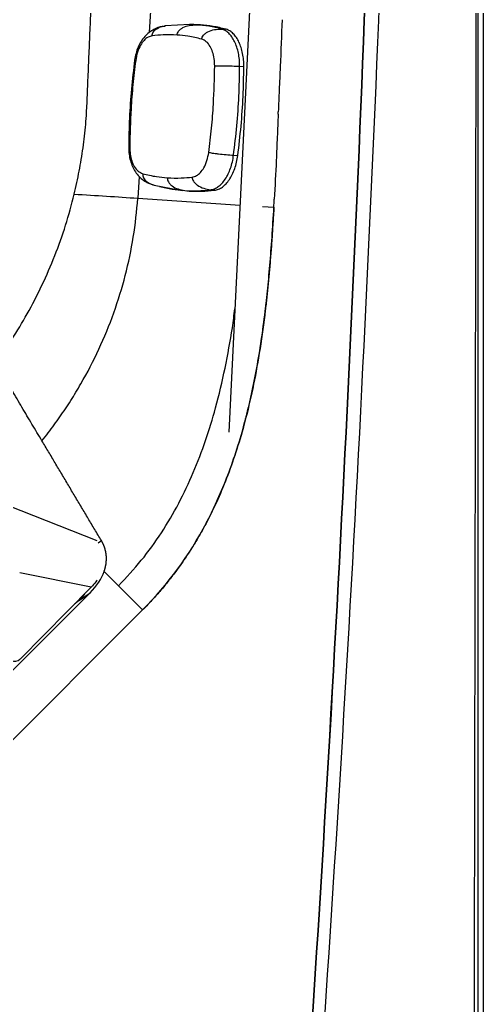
# Model space of a CAD drawing. Extents: x 398 to 508, y 623 to 782.
# Drawn here: x 501.3 to 508.08, y 651.51 to 665.93 of the extents above; entities that cross this region are included whole.
import ezdxf

# ---------------------------------------------------------------- set-up
doc = ezdxf.new("R2010")
doc.units = 0
doc.header["$MEASUREMENT"] = 0
doc.layers.add('GEOMETRY', color=2, linetype='Continuous', lineweight=25)

msp = doc.modelspace()

# ---------------------------------------------------------------- linework, layer by layer
at = {"layer": 'GEOMETRY'}
for p, q in [((508.077, 731.723), (508.077, 646.519)), ((504.996, 672.977), (504.356, 659.895)), ((503.21, 666.066), (503.188, 665.747)), ((503.422, 665.843), (503.409, 665.84)), ((503.782, 665.863), (503.422, 665.843)), ((503.878, 665.859), (503.78, 665.861)), ((503.842, 665.862), (503.781, 665.863)), ((503.939, 665.858), (503.841, 665.86)), ((503.878, 665.859), (503.939, 665.858)), ((504.248, 665.798), (504.308, 665.797)), ((504.316, 665.795), (504.308, 665.797)), ((504.505, 665.602), (504.506, 665.585)), ((504.513, 665.252), (504.575, 665.248)), ((505.077, 664.55), (505.078, 664.587)), ((505.077, 664.55), (505.078, 664.587)), ((504.424, 663.95), (504.486, 663.945)), ((503.044, 663.639), (503.022, 663.322)), ((503.25, 663.516), (503.263, 663.512)), ((503.263, 663.512), (503.617, 663.443)), ((503.615, 663.445), (503.712, 663.434)), ((503.615, 663.443), (503.676, 663.436)), ((503.676, 663.438), (503.773, 663.427)), ((503.712, 663.434), (503.773, 663.427)), ((504.087, 663.444), (504.147, 663.437)), ((504.144, 663.437), (504.147, 663.437)), ((503.022, 663.322), (504.519, 663.22)), ((504.845, 663.2), (505.014, 663.191)), ((501.127, 658.826), (502.425, 658.309)), ((502.444, 658.277), (502.49, 658.31)), ((502.531, 657.859), (502.741, 657.649)), ((502.34, 657.628), (501.296, 657.838)), ((501.3, 656.576), (502.34, 657.628)), ((502.741, 657.649), (503.094, 657.296)), ((496.451, 651.673), (502.325, 657.547)), ((502.171, 657.438), (502.325, 657.547)), ((496.702, 650.904), (503.094, 657.296))]:
    msp.add_line(p, q, dxfattribs=at)
at = {"layer": 'GEOMETRY', "flags": 128}
for points in [[(504.373, 663.626), (504.37, 663.607), (504.368, 663.603)], [(502.244, 657.531), (502.235, 657.517), (502.171, 657.438)]]:
    msp.add_lwpolyline(points, dxfattribs=at)
at = {"layer": 'GEOMETRY'}
for centre, major_axis, ratio, start_param, end_param in [((501.117, 657.895), (1.44, 0.221), 0.581848, 5.612671, 5.984078), ((501.226, 656.64), (0.0954, 0.0422), 0.924573, 3.807119, 5.114143)]:
    msp.add_ellipse(centre, major_axis=major_axis, ratio=ratio, start_param=start_param, end_param=end_param, dxfattribs=at)
for points, knots in [([(508.003, 646.519), (508.003, 646.547), (508.003, 646.575), (508.003, 646.63), (508.003, 646.713), (508.003, 646.907), (508.003, 647.296), (508.003, 648.072), (508.003, 649.625), (508.003, 650.957), (508.003, 653.619), (508.003, 655.394), (508.002, 660.72), (508.002, 664.27), (508.001, 674.92), (508.001, 682.021), (508.001, 696.221), (508.001, 703.322), (508.002, 713.972), (508.002, 717.522), (508.003, 722.848), (508.003, 724.623), (508.003, 727.285), (508.003, 728.617), (508.003, 730.17), (508.003, 730.946), (508.003, 731.335), (508.003, 731.529), (508.003, 731.612), (508.003, 731.668), (508.003, 731.695), (508.003, 731.723)], [0, 0, 0, 0, 0.000977, 0.000977, 0.001953, 0.003906, 0.007812, 0.015625, 0.03125, 0.0625, 0.0625, 0.125, 0.125, 0.25, 0.25, 0.5, 0.5, 0.75, 0.75, 0.875, 0.875, 0.9375, 0.9375, 0.96875, 0.984375, 0.992187, 0.996094, 0.998047, 0.999023, 0.999023, 1, 1, 1, 1]), ([(508.003, 646.519), (508.003, 646.547), (508.003, 646.575), (508.003, 646.63), (508.003, 646.713), (508.003, 646.907), (508.003, 647.296), (508.003, 648.072), (508.003, 649.625), (508.003, 650.957), (508.003, 653.619), (508.003, 655.394), (508.002, 660.72), (508.002, 664.27), (508.001, 674.92), (508.001, 682.021), (508.001, 696.221), (508.001, 703.322), (508.002, 713.972), (508.002, 717.522), (508.003, 722.848), (508.003, 724.623), (508.003, 727.285), (508.003, 728.617), (508.003, 730.17), (508.003, 730.946), (508.003, 731.335), (508.003, 731.529), (508.003, 731.612), (508.003, 731.668), (508.003, 731.695), (508.003, 731.723)], [0, 0, 0, 0, 0.000977, 0.000977, 0.001953, 0.003906, 0.007812, 0.015625, 0.03125, 0.0625, 0.0625, 0.125, 0.125, 0.25, 0.25, 0.5, 0.5, 0.75, 0.75, 0.875, 0.875, 0.9375, 0.9375, 0.96875, 0.984375, 0.992187, 0.996094, 0.998047, 0.999023, 0.999023, 1, 1, 1, 1]), ([(507.93, 731.67), (507.93, 731.666), (507.93, 731.663), (507.93, 731.656), (507.93, 731.646), (507.93, 731.621), (507.93, 731.573), (507.93, 731.476), (507.931, 731.282), (507.932, 730.894), (507.934, 730.119), (507.937, 728.567), (507.94, 727.238), (507.946, 724.578), (507.95, 722.806), (507.96, 717.487), (507.966, 713.941), (507.974, 706.85), (507.977, 703.304), (507.981, 696.213), (507.982, 692.667), (507.982, 685.575), (507.981, 682.03), (507.977, 674.938), (507.974, 671.392), (507.966, 664.301), (507.96, 660.755), (507.947, 653.664), (507.939, 650.118), (507.93, 646.572)], [0, 0, 0, 0, 0.000122, 0.000122, 0.000244, 0.000488, 0.000977, 0.001953, 0.003906, 0.007813, 0.015625, 0.03125, 0.0625, 0.0625, 0.125, 0.125, 0.25, 0.25, 0.375, 0.375, 0.5, 0.5, 0.625, 0.625, 0.75, 0.75, 0.875, 0.875, 1, 1, 1, 1]), ([(507.93, 731.67), (507.93, 731.666), (507.93, 731.663), (507.93, 731.656), (507.93, 731.646), (507.93, 731.621), (507.93, 731.573), (507.93, 731.476), (507.931, 731.282), (507.932, 730.894), (507.934, 730.119), (507.937, 728.567), (507.94, 727.238), (507.946, 724.578), (507.95, 722.806), (507.96, 717.487), (507.966, 713.941), (507.974, 706.85), (507.977, 703.304), (507.981, 696.213), (507.982, 692.667), (507.982, 685.575), (507.981, 682.03), (507.977, 674.938), (507.974, 671.392), (507.966, 664.301), (507.96, 660.755), (507.947, 653.664), (507.939, 650.118), (507.93, 646.572)], [0, 0, 0, 0, 0.000122, 0.000122, 0.000244, 0.000488, 0.000977, 0.001953, 0.003906, 0.007813, 0.015625, 0.03125, 0.0625, 0.0625, 0.125, 0.125, 0.25, 0.25, 0.375, 0.375, 0.5, 0.5, 0.625, 0.625, 0.75, 0.75, 0.875, 0.875, 1, 1, 1, 1]), ([(505.385, 648.481), (505.623, 651.863), (505.829, 655.246), (506.181, 662.014), (506.326, 665.399), (506.557, 672.172), (506.643, 675.559), (506.729, 680.642), (506.75, 682.337), (506.778, 685.726), (506.786, 687.421), (506.786, 692.506), (506.757, 695.896), (506.672, 700.98), (506.636, 702.674), (506.55, 706.063), (506.499, 707.757), (506.326, 712.839), (506.181, 716.226), (505.917, 721.304), (505.822, 722.996), (505.615, 726.38), (505.504, 728.071), (505.385, 729.762)], [0, 0, 0, 0, 0.125, 0.125, 0.25, 0.25, 0.375, 0.375, 0.4375, 0.4375, 0.5, 0.5, 0.625, 0.625, 0.6875, 0.6875, 0.75, 0.75, 0.875, 0.875, 0.9375, 0.9375, 1, 1, 1, 1]), ([(505.385, 729.762), (505.86, 722.998), (506.211, 716.227), (506.557, 706.064), (506.643, 702.674), (506.757, 695.896), (506.786, 692.506), (506.786, 685.726), (506.757, 682.336), (506.643, 675.559), (506.557, 672.172), (506.21, 662.013), (505.861, 655.244), (505.385, 648.481)], [0.222142, 0.222142, 0.222142, 0.222142, 0.737632, 0.737632, 0.995377, 0.995377, 1.253122, 1.253122, 1.510867, 1.510867, 1.768612, 1.768612, 2.284102, 2.284102, 2.284102, 2.284102]), ([(505.557, 648.469), (505.803, 651.851), (506.018, 655.235), (506.385, 662.005), (506.537, 665.391), (506.778, 672.165), (506.868, 675.554), (506.957, 680.638), (506.979, 682.334), (507.009, 685.724), (507.016, 687.42), (507.016, 692.507), (506.987, 695.898), (506.897, 700.984), (506.86, 702.679), (506.77, 706.069), (506.718, 707.764), (506.537, 712.847), (506.385, 716.235), (506.11, 721.314), (506.01, 723.007), (505.795, 726.391), (505.68, 728.083), (505.557, 729.774)], [0, 0, 0, 0, 0.125, 0.125, 0.25, 0.25, 0.375, 0.375, 0.4375, 0.4375, 0.5, 0.5, 0.625, 0.625, 0.6875, 0.6875, 0.75, 0.75, 0.875, 0.875, 0.9375, 0.9375, 1, 1, 1, 1]), ([(505.557, 648.469), (505.803, 651.851), (506.018, 655.235), (506.385, 662.005), (506.537, 665.391), (506.778, 672.165), (506.868, 675.554), (506.987, 682.333), (507.016, 685.725), (507.016, 692.507), (506.987, 695.898), (506.868, 702.679), (506.778, 706.069), (506.537, 712.847), (506.385, 716.235), (506.018, 723.007), (505.803, 726.392), (505.557, 729.774)], [0, 0, 0, 0, 0.258278, 0.258278, 0.516555, 0.516555, 0.774833, 0.774833, 1.033111, 1.033111, 1.291388, 1.291388, 1.549666, 1.549666, 1.807944, 1.807944, 2.066221, 2.066221, 2.066221, 2.066221]), ([(502.28, 664.707), (502.281, 664.72), (502.284, 664.791), (502.289, 664.919), (502.299, 665.148), (502.311, 665.436), (502.325, 665.78), (502.335, 666.01), (502.339, 666.125)], [0, 0, 0, 0, 0.0143428, 0.0768428, 0.1393428, 0.2643428, 0.3893428, 0.5143428, 0.5143428, 0.5143428, 0.5143428]), ([(505.135, 665.934), (505.125, 665.706), (505.111, 665.363), (505.092, 664.914), (505.083, 664.693), (505.078, 664.587)], [0.0001095, 0.0001095, 0.0001095, 0.0001095, 0.25, 0.375, 0.4912779, 0.4912779, 0.4912779, 0.4912779]), ([(505.135, 665.934), (505.125, 665.706), (505.111, 665.363), (505.092, 664.914), (505.083, 664.693), (505.078, 664.587)], [0.0001095, 0.0001095, 0.0001095, 0.0001095, 0.25, 0.375, 0.4912779, 0.4912779, 0.4912779, 0.4912779]), ([(503.395, 665.837), (503.376, 665.834), (503.328, 665.825), (503.258, 665.794), (503.186, 665.748), (503.122, 665.689), (503.069, 665.617), (503.026, 665.534), (502.994, 665.442), (502.983, 665.377), (502.977, 665.344)], [0, 0, 0, 0, 0.085963, 0.211881, 0.338176, 0.466032, 0.596348, 0.728038, 0.862056, 1, 1, 1, 1]), ([(503.234, 665.7), (503.235, 665.709), (503.237, 665.731), (503.253, 665.76), (503.278, 665.787), (503.327, 665.819), (503.377, 665.839), (503.415, 665.841), (503.422, 665.842)], [0, 0, 0, 0, 0.100307, 0.216628, 0.356659, 0.52294, 0.916898, 1, 1, 1, 1]), ([(503.598, 665.71), (503.6, 665.72), (503.603, 665.741), (503.621, 665.77), (503.648, 665.797), (503.699, 665.83), (503.778, 665.855), (503.844, 665.858), (503.878, 665.859)], [0, 0, 0, 0, 0.075048, 0.162077, 0.266843, 0.39125, 0.686, 1, 1, 1, 1]), ([(504.308, 665.797), (504.247, 665.811), (504.125, 665.841), (504.001, 665.852), (503.939, 665.858)], [0, 0, 0, 0, 0.499999, 1, 1, 1, 1]), ([(503.957, 665.65), (503.96, 665.66), (503.965, 665.681), (503.985, 665.71), (504.013, 665.737), (504.067, 665.769), (504.147, 665.794), (504.214, 665.797), (504.248, 665.798)], [0, 0, 0, 0, 0.075049, 0.162076, 0.266841, 0.391246, 0.685996, 1, 1, 1, 1]), ([(504.513, 665.252), (504.512, 665.285), (504.511, 665.352), (504.496, 665.447), (504.473, 665.536), (504.441, 665.616), (504.401, 665.684), (504.355, 665.737), (504.304, 665.778), (504.267, 665.791), (504.248, 665.798)], [0, 0, 0, 0, 0.125614, 0.249921, 0.374322, 0.500224, 0.626008, 0.750296, 0.874495, 1, 1, 1, 1]), ([(504.575, 665.248), (504.574, 665.281), (504.572, 665.346), (504.558, 665.441), (504.535, 665.529), (504.505, 665.608), (504.466, 665.676), (504.421, 665.731), (504.371, 665.773), (504.334, 665.787), (504.316, 665.795)], [0, 0, 0, 0, 0.125117, 0.250217, 0.375217, 0.500028, 0.624818, 0.749795, 0.874889, 1, 1, 1, 1]), ([(503.234, 665.7), (503.213, 665.694), (503.172, 665.684), (503.113, 665.635), (503.059, 665.562), (503.015, 665.461), (502.999, 665.378), (502.992, 665.337)], [0, 0, 0, 0, 0.186661, 0.373374, 0.560001, 0.780011, 1, 1, 1, 1]), ([(503.598, 665.71), (503.53, 665.712), (503.409, 665.717), (503.287, 665.705), (503.234, 665.7)], [0, 0, 0, 0, 0.559986, 1, 1, 1, 1]), ([(503.957, 665.65), (503.891, 665.666), (503.772, 665.694), (503.651, 665.705), (503.598, 665.71)], [0, 0, 0, 0, 0.559986, 1, 1, 1, 1]), ([(504.148, 665.258), (504.146, 665.294), (504.143, 665.365), (504.12, 665.463), (504.082, 665.55), (504.027, 665.62), (503.981, 665.64), (503.957, 665.65)], [0, 0, 0, 0, 0.1868454, 0.373701, 0.5604087, 0.7802215, 1, 1, 1, 1]), ([(502.977, 665.344), (502.96, 665.203), (502.927, 664.92), (502.897, 664.493), (502.892, 664.209), (502.89, 664.067)], [0, 0, 0, 0, 0.333326, 0.666674, 1, 1, 1, 1]), ([(502.992, 665.337), (502.987, 665.338), (502.978, 665.341), (502.978, 665.343), (502.978, 665.344)], [0, 0, 0, 0, 0.524951, 1, 1, 1, 1]), ([(502.992, 665.337), (502.978, 665.22), (502.949, 664.985), (502.916, 664.562), (502.909, 664.258), (502.905, 664.072)], [0, 0, 0, 0, 0.280017, 0.560061, 1, 1, 1, 1]), ([(504.061, 663.993), (504.075, 664.11), (504.104, 664.345), (504.137, 664.768), (504.144, 665.072), (504.148, 665.258)], [0, 0, 0, 0, 0.280017, 0.560061, 1, 1, 1, 1]), ([(504.148, 665.258), (504.154, 665.259), (504.169, 665.26), (504.202, 665.261), (504.244, 665.261), (504.313, 665.261), (504.407, 665.258), (504.477, 665.254), (504.513, 665.252)], [0, 0, 0, 0, 0.0750544, 0.1620735, 0.2668246, 0.3912169, 0.6859633, 1, 1, 1, 1]), ([(504.424, 663.95), (504.441, 664.094), (504.476, 664.381), (504.505, 664.817), (504.511, 665.107), (504.513, 665.252)], [0, 0, 0, 0, 0.333331, 0.666669, 1, 1, 1, 1]), ([(504.486, 663.945), (504.503, 664.089), (504.537, 664.377), (504.567, 664.813), (504.572, 665.103), (504.575, 665.248)], [0, 0, 0, 0, 0.333338, 0.666662, 1, 1, 1, 1]), ([(502.093, 663.382), (502.12, 663.493), (502.169, 663.718), (502.225, 664.059), (502.257, 664.345), (502.273, 664.561), (502.278, 664.663), (502.28, 664.707)], [0.5143428, 0.5143428, 0.5143428, 0.5143428, 0.6393428, 0.7643428, 0.8893428, 0.9518428, 1, 1, 1, 1]), ([(505.077, 664.55), (505.072, 664.44), (505.063, 664.215), (505.045, 663.801), (505.031, 663.496), (505.02, 663.306)], [0.5046837, 0.5046837, 0.5046837, 0.5046837, 0.625, 0.75, 0.9580714, 0.9580714, 0.9580714, 0.9580714]), ([(505.077, 664.55), (505.072, 664.44), (505.063, 664.215), (505.045, 663.801), (505.031, 663.496), (505.02, 663.306)], [0.5046837, 0.5046837, 0.5046837, 0.5046837, 0.625, 0.75, 0.9580714, 0.9580714, 0.9580714, 0.9580714]), ([(502.89, 664.067), (502.891, 664.034), (502.893, 663.967), (502.913, 663.872), (502.943, 663.784), (502.987, 663.706), (503.041, 663.638), (503.107, 663.583), (503.172, 663.543), (503.218, 663.528), (503.237, 663.521)], [0, 0, 0, 0, 0.137664, 0.27147, 0.403017, 0.533279, 0.66118, 0.787617, 0.913782, 1, 1, 1, 1]), ([(502.891, 664.067), (502.891, 664.068), (502.891, 664.07), (502.9, 664.071), (502.905, 664.072)], [0, 0, 0, 0, 0.475049, 1, 1, 1, 1]), ([(502.905, 664.072), (502.907, 664.036), (502.91, 663.965), (502.933, 663.867), (502.971, 663.78), (503.026, 663.71), (503.072, 663.69), (503.096, 663.68)], [0, 0, 0, 0, 0.186845, 0.373701, 0.560409, 0.780222, 1, 1, 1, 1]), ([(503.82, 663.63), (503.84, 663.636), (503.882, 663.646), (503.94, 663.695), (503.994, 663.768), (504.038, 663.869), (504.054, 663.952), (504.061, 663.993)], [0, 0, 0, 0, 0.186661, 0.373374, 0.560001, 0.780011, 1, 1, 1, 1]), ([(504.061, 663.993), (504.068, 663.992), (504.082, 663.988), (504.115, 663.983), (504.156, 663.977), (504.225, 663.968), (504.319, 663.958), (504.388, 663.953), (504.424, 663.95)], [0, 0, 0, 0, 0.075054, 0.162074, 0.266824, 0.391217, 0.685963, 1, 1, 1, 1]), ([(504.087, 663.444), (504.107, 663.449), (504.145, 663.457), (504.201, 663.49), (504.255, 663.537), (504.303, 663.599), (504.346, 663.674), (504.381, 663.759), (504.408, 663.851), (504.419, 663.917), (504.424, 663.95)], [0, 0, 0, 0, 0.125505, 0.249704, 0.373992, 0.499776, 0.625678, 0.750079, 0.874386, 1, 1, 1, 1]), ([(504.147, 663.437), (504.166, 663.442), (504.205, 663.45), (504.262, 663.483), (504.315, 663.531), (504.364, 663.593), (504.407, 663.668), (504.442, 663.753), (504.469, 663.846), (504.48, 663.912), (504.486, 663.945)], [0, 0, 0, 0, 0.125114, 0.25021, 0.375201, 0.5, 0.624799, 0.74979, 0.874886, 1, 1, 1, 1]), ([(503.096, 663.68), (503.095, 663.67), (503.094, 663.649), (503.106, 663.617), (503.128, 663.587), (503.172, 663.549), (503.219, 663.523), (503.256, 663.515), (503.263, 663.513)], [0, 0, 0, 0, 0.1003058, 0.2166225, 0.3566476, 0.5229221, 0.9168692, 1, 1, 1, 1]), ([(503.096, 663.68), (503.162, 663.664), (503.281, 663.636), (503.402, 663.625), (503.455, 663.62)], [0, 0, 0, 0, 0.559986, 1, 1, 1, 1]), ([(503.455, 663.62), (503.523, 663.618), (503.644, 663.613), (503.766, 663.625), (503.82, 663.63)], [0, 0, 0, 0, 0.559986, 1, 1, 1, 1]), ([(503.455, 663.62), (503.455, 663.61), (503.456, 663.589), (503.47, 663.557), (503.493, 663.527), (503.539, 663.488), (503.614, 663.452), (503.679, 663.44), (503.712, 663.434)], [0, 0, 0, 0, 0.075049, 0.162076, 0.266841, 0.391246, 0.685996, 1, 1, 1, 1]), ([(503.82, 663.63), (503.82, 663.62), (503.822, 663.599), (503.838, 663.567), (503.863, 663.537), (503.912, 663.498), (503.988, 663.462), (504.054, 663.45), (504.087, 663.444)], [0, 0, 0, 0, 0.07505, 0.162076, 0.266839, 0.391242, 0.685992, 1, 1, 1, 1]), ([(503.342, 663.495), (503.403, 663.48), (503.485, 663.459), (503.567, 663.451), (503.587, 663.449)], [0, 0, 0, 0, 0.753562, 1, 1, 1, 1]), ([(500.936, 660.903), (501.107, 661.134), (501.349, 661.509), (501.626, 662.044), (501.814, 662.479), (501.972, 662.925), (502.056, 663.228), (502.093, 663.382)], [0, 0, 0, 0, 0.2281753, 0.3531753, 0.4781753, 0.6031753, 0.7281753, 0.7281753, 0.7281753, 0.7281753]), ([(503.712, 663.434), (503.775, 663.431), (503.899, 663.426), (504.025, 663.438), (504.087, 663.444)], [0, 0, 0, 0, 0.5, 1, 1, 1, 1]), ([(503.773, 663.427), (503.835, 663.424), (503.958, 663.419), (504.082, 663.431), (504.144, 663.437)], [0, 0, 0, 0, 0.500001, 1, 1, 1, 1]), ([(501.621, 659.771), (501.652, 659.81), (501.742, 659.924), (501.885, 660.119), (502.044, 660.358), (502.242, 660.685), (502.462, 661.109), (502.68, 661.641), (502.848, 662.189), (502.966, 662.751), (503.009, 663.132), (503.022, 663.322)], [0, 0, 0, 0, 0.0327869, 0.0952869, 0.1577869, 0.2202869, 0.3452869, 0.4702869, 0.5952869, 0.7202869, 0.8452869, 0.8452869, 0.8452869, 0.8452869]), ([(505.014, 663.191), (505.012, 663.151), (505.007, 663.071), (505, 662.953), (504.992, 662.837), (504.985, 662.723), (504.977, 662.612), (504.968, 662.502), (504.96, 662.394), (504.951, 662.289), (504.941, 662.186), (504.932, 662.085), (504.922, 661.986), (504.912, 661.889), (504.902, 661.794), (504.891, 661.701), (504.861, 661.454), (504.806, 661.063), (504.71, 660.543), (504.6, 660.075), (504.478, 659.654), (504.345, 659.273), (504.197, 658.912), (504.072, 658.656), (503.984, 658.492), (503.941, 658.413), (503.896, 658.335), (503.85, 658.258), (503.802, 658.183), (503.754, 658.108), (503.705, 658.035), (503.655, 657.962), (503.604, 657.891), (503.551, 657.82), (503.498, 657.751), (503.443, 657.683), (503.388, 657.616), (503.331, 657.549), (503.274, 657.484), (503.215, 657.42), (503.155, 657.357), (503.115, 657.316), (503.094, 657.296)], [0, 0, 0, 0, 0.018988, 0.037643, 0.055966, 0.073957, 0.091615, 0.108942, 0.125938, 0.142603, 0.158937, 0.17494, 0.190614, 0.205958, 0.220972, 0.235658, 0.250015, 0.338847, 0.422122, 0.500009, 0.565927, 0.629435, 0.69072, 0.74999, 0.76428, 0.778504, 0.792664, 0.806763, 0.820807, 0.834798, 0.848739, 0.862636, 0.876492, 0.890311, 0.904096, 0.917852, 0.931583, 0.945293, 0.958985, 0.972665, 0.986335, 1, 1, 1, 1]), ([(503.094, 657.296), (503.462, 657.664), (503.773, 658.089), (504.029, 658.576), (504.031, 658.579), (504.034, 658.586), (504.036, 658.589), (504.041, 658.599), (504.045, 658.606), (504.056, 658.627), (504.063, 658.641), (504.084, 658.682), (504.098, 658.71), (504.139, 658.795), (504.165, 658.852), (504.244, 659.026), (504.293, 659.146), (504.434, 659.516), (504.517, 659.777), (504.591, 660.054), (504.591, 660.055), (504.592, 660.059), (504.592, 660.061), (504.594, 660.066), (504.595, 660.07), (504.598, 660.081), (504.599, 660.088), (504.605, 660.11), (504.609, 660.124), (504.62, 660.168), (504.627, 660.198), (504.649, 660.287), (504.663, 660.348), (504.704, 660.532), (504.73, 660.658), (504.803, 661.047), (504.845, 661.322), (504.88, 661.611), (504.88, 661.612), (504.881, 661.614), (504.881, 661.615), (504.881, 661.617), (504.881, 661.619), (504.882, 661.624), (504.882, 661.628), (504.884, 661.638), (504.884, 661.645), (504.887, 661.667), (504.889, 661.681), (504.894, 661.724), (504.897, 661.753), (504.907, 661.84), (504.913, 661.9), (504.932, 662.082), (504.944, 662.209), (504.977, 662.604), (504.997, 662.888), (505.014, 663.191)], [0, 0, 0, 0, 0.25, 0.25, 0.251953, 0.251953, 0.253906, 0.253906, 0.257812, 0.257812, 0.265625, 0.265625, 0.28125, 0.28125, 0.3125, 0.3125, 0.375, 0.375, 0.5, 0.5, 0.500977, 0.500977, 0.501953, 0.501953, 0.503906, 0.503906, 0.507812, 0.507812, 0.515625, 0.515625, 0.53125, 0.53125, 0.5625, 0.5625, 0.625, 0.625, 0.75, 0.75, 0.750488, 0.750488, 0.750977, 0.750977, 0.751953, 0.751953, 0.753906, 0.753906, 0.757812, 0.757812, 0.765625, 0.765625, 0.78125, 0.78125, 0.8125, 0.8125, 0.875, 0.875, 1, 1, 1, 1]), ([(502.741, 657.649), (502.855, 657.771), (503.083, 658.014), (503.375, 658.421), (503.628, 658.853), (503.841, 659.305), (504.019, 659.773), (504.175, 660.283), (504.304, 660.835), (504.394, 661.32), (504.432, 661.611), (504.444, 661.704)], [0, 0, 0, 0, 0.111562, 0.22313, 0.334704, 0.446287, 0.557873, 0.669474, 0.80339, 0.937314, 1, 1, 1, 1]), ([(501.621, 659.771), (501.597, 659.812), (501.548, 659.893), (501.475, 660.015), (501.402, 660.138), (501.329, 660.261), (501.256, 660.385), (501.183, 660.51), (501.135, 660.593), (501.111, 660.635)], [0, 0, 0, 0, 0.142855, 0.285709, 0.428567, 0.571429, 0.714289, 0.857145, 1, 1, 1, 1]), ([(502.49, 658.31), (502.458, 658.364), (502.394, 658.472), (502.297, 658.634), (502.2, 658.797), (502.104, 658.959), (502.007, 659.122), (501.911, 659.285), (501.814, 659.447), (501.718, 659.609), (501.653, 659.717), (501.621, 659.771)], [0, 0, 0, 0, 0.111109, 0.222218, 0.33333, 0.444444, 0.555554, 0.666661, 0.777772, 0.888886, 1, 1, 1, 1]), ([(502.531, 657.859), (502.532, 657.863), (502.535, 657.872), (502.539, 657.884), (502.543, 657.897), (502.546, 657.909), (502.549, 657.922), (502.552, 657.935), (502.554, 657.947), (502.557, 657.96), (502.559, 657.972), (502.56, 657.984), (502.561, 657.997), (502.562, 658.009), (502.563, 658.021), (502.564, 658.033), (502.564, 658.045), (502.564, 658.057), (502.563, 658.069), (502.563, 658.081), (502.562, 658.092), (502.561, 658.104), (502.559, 658.115), (502.558, 658.127), (502.556, 658.138), (502.553, 658.149), (502.551, 658.16), (502.548, 658.171), (502.546, 658.182), (502.542, 658.192), (502.539, 658.203), (502.536, 658.213), (502.532, 658.223), (502.528, 658.233), (502.524, 658.243), (502.52, 658.253), (502.515, 658.263), (502.511, 658.273), (502.506, 658.282), (502.501, 658.291), (502.496, 658.301), (502.492, 658.307), (502.49, 658.31)], [0, 0, 0, 0, 0.024986, 0.049972, 0.07496, 0.099948, 0.124937, 0.149927, 0.174917, 0.199908, 0.2249, 0.249892, 0.274885, 0.299879, 0.324874, 0.349872, 0.37487, 0.399868, 0.424866, 0.449861, 0.474852, 0.499837, 0.524814, 0.549786, 0.574756, 0.599727, 0.624701, 0.649679, 0.674665, 0.699657, 0.724657, 0.749666, 0.774683, 0.799707, 0.824737, 0.849773, 0.874813, 0.899856, 0.924898, 0.949938, 0.974973, 1, 1, 1, 1]), ([(502.428, 657.733), (502.422, 657.724), (502.397, 657.687), (502.365, 657.653), (502.34, 657.628)], [0, 0, 0, 0, 0.22141, 1, 1, 1, 1]), ([(502.098, 657.383), (502.107, 657.39), (502.134, 657.412), (502.156, 657.427), (502.171, 657.438)], [0, 0, 0, 0, 0.302089, 1, 1, 1, 1])]:
    msp.add_open_spline(points, degree=3, knots=knots, dxfattribs=at)
for points in [[(504.248, 665.798), (504.187, 665.813), (504.064, 665.842), (503.94, 665.853), (503.878, 665.859)], [(502.093, 663.382), (502.251, 663.372), (502.568, 663.352), (502.874, 663.332), (503.022, 663.322)], [(505.014, 663.191), (505.016, 663.229), (505.018, 663.268), (505.02, 663.306)], [(505.014, 663.191), (505.016, 663.229), (505.018, 663.268), (505.02, 663.306)]]:
    msp.add_open_spline(points, degree=3, dxfattribs=at)

doc.saveas('drawing.dxf')
